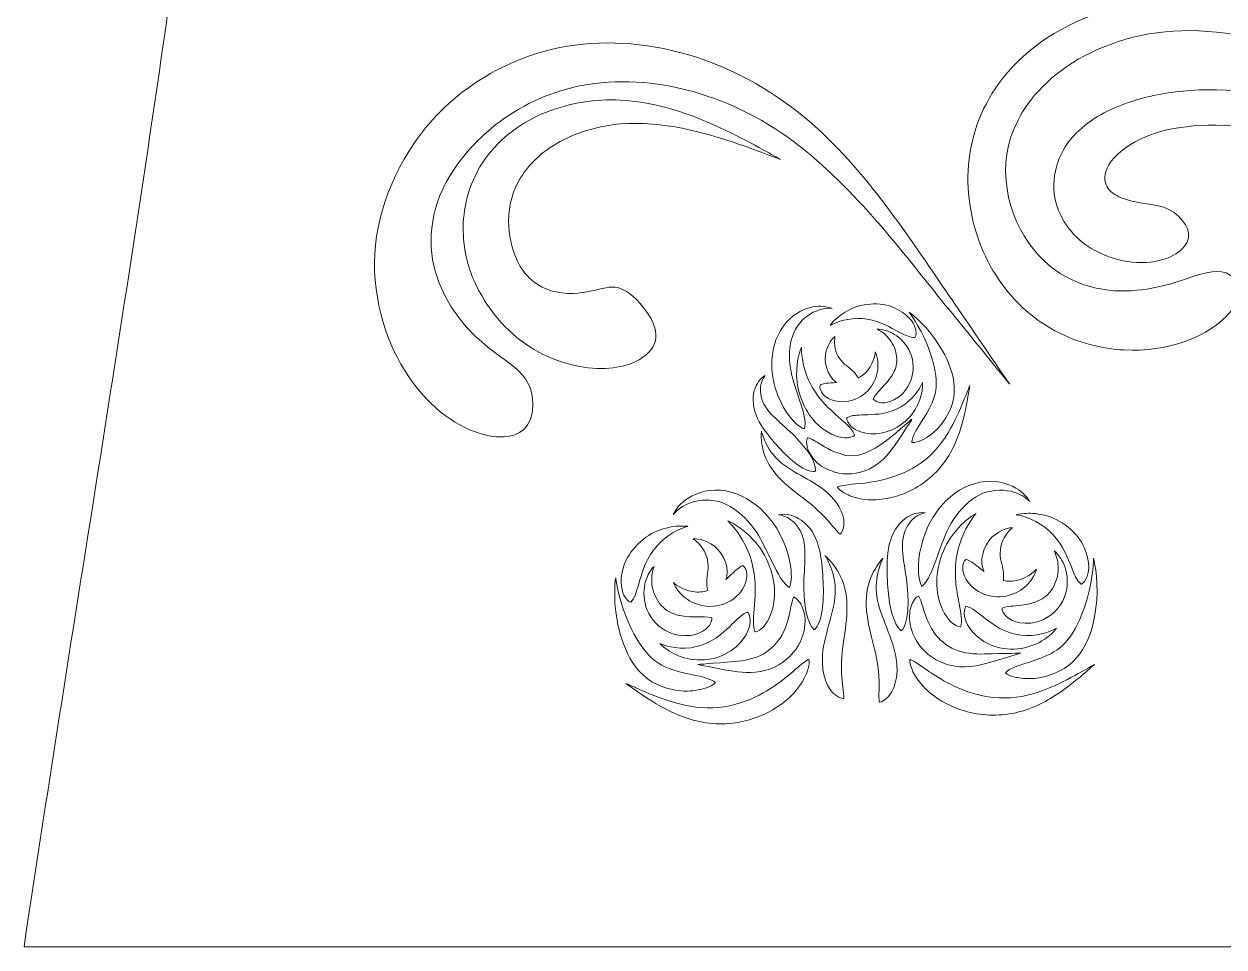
# Model space of a CAD drawing. Extents: x 272 to 570, y -510 to -85.
# Drawn here: x 272 to 370.2, y -509.9 to -434.4 of the extents above; entities that cross this region are included whole.
import ezdxf

# ---------------------------------------------------------------- set-up
doc = ezdxf.new("R2010")
doc.units = 0
doc.header["$MEASUREMENT"] = 0
doc.layers.add('Layer 1', color=7, linetype='Continuous')

msp = doc.modelspace()

# ---------------------------------------------------------------- linework, layer by layer
at = {"layer": 'Layer 1', "lineweight": 0}
for points, knots in [([(557.26, -428.987), (551.308, -387.897), (537.651, -351.436), (504.284, -324.924), (502.179, -323.251), (500.029, -321.698), (497.857, -320.198), (497.85, -320.186), (497.849, -320.178), (497.842, -320.165), (494.07, -313.318), (475.261, -287.817), (472.652, -270.415), (472.125, -266.903), (471.92, -263.338), (471.692, -259.797), (470.763, -245.379), (470.267, -230.936), (468.889, -216.548), (468.212, -209.477), (467.389, -202.387), (465.949, -195.426), (464.849, -190.104), (463.985, -182.192), (458.986, -178.931), (455.472, -176.638), (450.202, -176.753), (446.204, -175.918), (440.837, -174.796), (435.555, -173.309), (430.318, -171.692), (429.925, -171.571), (429.532, -171.483), (429.139, -171.379), (426.731, -165.821), (426.432, -160.379), (426.558, -157.057), (434.156, -153.314), (439.591, -143.29), (439.563, -131.489), (439.532, -118.154), (432.541, -107.109), (423.369, -104.865), (427.037, -103.332), (429.611, -99.709), (429.601, -95.486), (429.588, -89.887), (425.038, -85.359), (419.439, -85.373), (413.84, -85.386), (409.312, -89.936), (409.325, -95.534), (409.336, -99.876), (412.079, -103.564), (415.92, -104.999), (407.017, -107.569), (400.346, -118.5), (400.377, -131.582), (400.405, -143.383), (405.887, -153.381), (413.503, -157.088), (413.644, -160.387), (413.376, -165.778), (411.04, -171.308), (404.952, -172.487), (398.92, -174.461), (393.031, -175.989), (388.501, -177.164), (383.193, -176.433), (379.119, -179.12), (374.136, -182.405), (373.309, -190.321), (372.234, -195.648), (370.828, -202.617), (370.038, -209.71), (369.395, -216.784), (368.085, -231.178), (367.658, -245.623), (366.797, -260.046), (366.586, -263.588), (366.398, -267.154), (365.888, -270.669), (363.36, -288.082), (344.039, -315.749), (340.3, -322.614), (340.296, -322.62), (340.296, -322.624), (340.293, -322.63), (339.113, -323.503), (337.94, -324.392), (336.781, -325.322), (303.541, -351.992), (290.057, -388.517), (284.3, -429.635), (280.539, -456.493), (275.992, -483.154), (271.989, -509.907), (271.989, -509.907), (569.901, -509.907), (569.901, -509.907), (565.771, -483.169), (561.148, -455.828), (557.26, -428.987)], [0, 0, 0, 0, 1, 1, 1, 2, 2, 2, 3, 3, 3, 4, 4, 4, 5, 5, 5, 6, 6, 6, 7, 7, 7, 8, 8, 8, 9, 9, 9, 10, 10, 10, 11, 11, 11, 12, 12, 12, 13, 13, 13, 14, 14, 14, 15, 15, 15, 16, 16, 16, 17, 17, 17, 18, 18, 18, 19, 19, 19, 20, 20, 20, 21, 21, 21, 22, 22, 22, 23, 23, 23, 24, 24, 24, 25, 25, 25, 26, 26, 26, 27, 27, 27, 28, 28, 28, 29, 29, 29, 30, 30, 30, 31, 31, 31, 32, 32, 32, 33, 33, 33, 34, 34, 34, 34]), ([(370.043, -458.617), (368.535, -459.992), (365.63, -461.247), (361.995, -461.072), (360.19, -460.983), (358.213, -460.494), (356.32, -459.492), (354.433, -458.465), (352.709, -456.885), (351.495, -454.928), (350.254, -452.985), (349.477, -450.681), (349.267, -448.248), (349.074, -445.83), (349.505, -443.193), (350.726, -440.926), (351.872, -438.625), (354.205, -436.144), (357.462, -434.53), (360.687, -432.911), (364.832, -432.039), (369.072, -432.566), (373.299, -433.013), (377.49, -434.549), (381.452, -436.383), (385.432, -438.219), (389.246, -440.346), (393.093, -441.997), (396.925, -443.664), (400.822, -444.824), (404.505, -445.026), (408.168, -445.217), (411.531, -444.345), (414.057, -443.055), (416.608, -441.765), (418.266, -440.02), (419.188, -438.696), (419.632, -438.017), (419.957, -437.469), (420.124, -437.07), (420.308, -436.679), (420.406, -436.473), (420.406, -436.473), (420.406, -436.473), (420.319, -436.684), (420.153, -437.083), (420.006, -437.492), (419.708, -438.057), (419.293, -438.765), (418.429, -440.146), (416.83, -442.007), (414.274, -443.457), (411.743, -444.903), (408.324, -445.973), (404.474, -445.95), (400.639, -445.917), (396.533, -444.887), (392.544, -443.351), (388.539, -441.831), (384.605, -439.848), (380.652, -438.213), (376.709, -436.571), (372.688, -435.292), (368.845, -435.021), (365.028, -434.676), (361.469, -435.573), (358.745, -437.015), (356.007, -438.464), (354.21, -440.488), (353.322, -442.268), (351.399, -445.83), (352.422, -450.209), (354.555, -452.796), (356.689, -455.511), (359.693, -456.296), (362.127, -456.244), (364.597, -456.179), (366.455, -455.452), (367.791, -455.016), (369.134, -454.583), (370.158, -454.396), (371.02, -455.198), (371.801, -455.911), (371.585, -457.218), (370.043, -458.617)], [0, 0, 0, 0, 1, 1, 1, 2, 2, 2, 3, 3, 3, 4, 4, 4, 5, 5, 5, 6, 6, 6, 7, 7, 7, 8, 8, 8, 9, 9, 9, 10, 10, 10, 11, 11, 11, 12, 12, 12, 13, 13, 13, 14, 14, 14, 15, 15, 15, 16, 16, 16, 17, 17, 17, 18, 18, 18, 19, 19, 19, 20, 20, 20, 21, 21, 21, 22, 22, 22, 23, 23, 23, 24, 24, 24, 25, 25, 25, 26, 26, 26, 27, 27, 27, 28, 28, 28, 28]), ([(313.587, -466.066), (313.492, -466.787), (313.222, -467.323), (312.727, -467.687), (312.229, -468.066), (311.517, -468.243), (310.636, -468.172), (308.895, -468.048), (306.45, -466.901), (304.52, -464.616), (302.546, -462.386), (301.048, -459.117), (300.724, -455.372), (300.364, -451.572), (301.619, -447.514), (303.885, -444.199), (305.004, -442.516), (306.775, -440.591), (309.244, -439.007), (311.687, -437.437), (314.917, -436.206), (318.383, -436.006), (321.846, -435.768), (325.496, -436.421), (328.83, -437.802), (332.172, -439.166), (335.216, -441.275), (337.676, -443.688), (340.157, -446.091), (342.149, -448.715), (343.888, -451.14), (345.616, -453.578), (347.119, -455.819), (348.417, -457.704), (350.997, -461.481), (352.632, -463.875), (352.632, -463.875), (352.632, -463.875), (350.807, -461.622), (347.929, -458.067), (344.993, -454.585), (341.352, -449.381), (336.371, -445.134), (333.883, -443.027), (330.986, -441.326), (327.895, -440.296), (324.818, -439.255), (321.595, -438.909), (318.691, -439.279), (315.766, -439.624), (313.274, -440.751), (311.312, -442.109), (309.357, -443.481), (307.993, -445.055), (307.119, -446.372), (305.318, -449.02), (304.901, -452.178), (305.638, -454.616), (306.351, -457.115), (307.846, -459), (309.198, -460.19), (310.546, -461.443), (311.733, -462.036), (312.493, -462.822), (313.249, -463.606), (313.774, -464.499), (313.587, -466.066)], [0, 0, 0, 0, 1, 1, 1, 2, 2, 2, 3, 3, 3, 4, 4, 4, 5, 5, 5, 6, 6, 6, 7, 7, 7, 8, 8, 8, 9, 9, 9, 10, 10, 10, 11, 11, 11, 12, 12, 12, 13, 13, 13, 14, 14, 14, 15, 15, 15, 16, 16, 16, 17, 17, 17, 18, 18, 18, 19, 19, 19, 20, 20, 20, 21, 21, 21, 22, 22, 22, 22]), ([(360.602, -447.712), (360.839, -448.114), (361.254, -448.412), (361.763, -448.615), (362.898, -449.068), (364.157, -449.108), (364.921, -449.307), (365.706, -449.52), (366.37, -449.853), (367.008, -450.832), (367.605, -451.72), (367.198, -452.83), (365.734, -453.475), (364.301, -454.073), (362.073, -454.241), (359.536, -452.901), (358.258, -452.2), (356.906, -450.877), (356.423, -448.976), (355.926, -447.089), (356.56, -444.962), (357.818, -443.615), (359.029, -442.269), (360.532, -441.499), (362.052, -440.93), (363.582, -440.378), (365.202, -440.059), (366.824, -439.897), (370.096, -439.509), (375.053, -440.135), (380.278, -441.719), (385.526, -443.257), (391.074, -445.555), (396.525, -446.696), (399.241, -447.274), (401.925, -447.579), (404.382, -447.525), (406.84, -447.467), (409.08, -447.084), (410.888, -446.496), (412.707, -445.931), (414.075, -445.145), (414.944, -444.505), (415.809, -443.852), (416.209, -443.386), (416.209, -443.386), (416.209, -443.386), (416.109, -443.5), (415.919, -443.717), (415.737, -443.942), (415.431, -444.237), (415.023, -444.603), (414.194, -445.313), (412.86, -446.216), (411.042, -446.926), (409.236, -447.658), (406.97, -448.214), (404.434, -448.448), (401.895, -448.679), (399.106, -448.549), (396.268, -448.134), (390.575, -447.318), (384.788, -445.322), (379.643, -444.101), (374.497, -442.824), (369.911, -442.465), (367.121, -442.804), (364.369, -443.041), (361.693, -444.343), (360.741, -445.931), (360.298, -446.659), (360.378, -447.316), (360.602, -447.712)], [0, 0, 0, 0, 1, 1, 1, 2, 2, 2, 3, 3, 3, 4, 4, 4, 5, 5, 5, 6, 6, 6, 7, 7, 7, 8, 8, 8, 9, 9, 9, 10, 10, 10, 11, 11, 11, 12, 12, 12, 13, 13, 13, 14, 14, 14, 15, 15, 15, 16, 16, 16, 17, 17, 17, 18, 18, 18, 19, 19, 19, 20, 20, 20, 21, 21, 21, 22, 22, 22, 23, 23, 23, 24, 24, 24, 24]), ([(313.377, -460.805), (311.44, -459.594), (309.792, -457.621), (308.818, -455.407), (308.306, -454.303), (307.904, -452.775), (307.924, -451), (307.947, -449.244), (308.473, -447.176), (309.72, -445.435), (310.956, -443.706), (312.774, -442.377), (314.732, -441.608), (316.697, -440.839), (318.787, -440.537), (320.768, -440.63), (324.752, -440.863), (327.994, -442.406), (330.257, -443.523), (332.519, -444.684), (333.893, -445.5), (333.893, -445.5), (333.893, -445.5), (332.403, -444.899), (330.021, -444.085), (327.659, -443.302), (324.284, -442.306), (320.797, -442.578), (319.073, -442.722), (317.336, -443.223), (315.85, -444.026), (314.361, -444.833), (313.183, -445.98), (312.479, -447.222), (311.077, -449.734), (311.72, -452.45), (312.367, -453.801), (313.02, -455.253), (314.31, -456.085), (315.538, -456.328), (316.784, -456.604), (317.923, -456.359), (318.744, -456.17), (319.585, -455.964), (320.152, -455.806), (320.785, -456.036), (321.409, -456.275), (322.158, -456.815), (323.035, -458.097), (323.849, -459.28), (323.923, -460.316), (323.191, -461.163), (322.478, -462.003), (320.996, -462.594), (319.193, -462.595), (317.395, -462.591), (315.292, -462.044), (313.377, -460.805)], [0, 0, 0, 0, 1, 1, 1, 2, 2, 2, 3, 3, 3, 4, 4, 4, 5, 5, 5, 6, 6, 6, 7, 7, 7, 8, 8, 8, 9, 9, 9, 10, 10, 10, 11, 11, 11, 12, 12, 12, 13, 13, 13, 14, 14, 14, 15, 15, 15, 16, 16, 16, 17, 17, 17, 18, 18, 18, 19, 19, 19, 19]), ([(337.215, -457.745), (336.68, -457.865), (335.988, -458.238), (335.465, -458.869), (334.354, -460.133), (334.5, -462.281), (334.978, -463.722), (335.447, -465.209), (335.803, -466.139), (335.868, -466.723), (335.955, -467.303), (335.844, -467.512), (335.844, -467.512), (335.844, -467.512), (335.608, -467.497), (335.168, -467.099), (334.751, -466.691), (334.017, -465.944), (333.452, -464.171), (333.184, -463.281), (333.068, -462.159), (333.289, -461.057), (333.492, -459.957), (334.112, -458.893), (334.92, -458.29), (335.718, -457.677), (336.594, -457.475), (337.188, -457.497), (337.79, -457.507), (338.109, -457.67), (338.109, -457.67), (338.109, -457.67), (337.753, -457.607), (337.215, -457.745)], [0, 0, 0, 0, 1, 1, 1, 2, 2, 2, 3, 3, 3, 4, 4, 4, 5, 5, 5, 6, 6, 6, 7, 7, 7, 8, 8, 8, 9, 9, 9, 10, 10, 10, 11, 11, 11, 11]), ([(344.953, -459.449), (345.027, -459.863), (344.894, -460.036), (344.894, -460.036), (344.894, -460.036), (344.684, -460.069), (344.334, -459.949), (343.976, -459.835), (343.511, -459.569), (342.742, -459.163), (341.982, -458.74), (340.84, -458.398), (339.784, -458.519), (338.742, -458.605), (337.96, -459.049), (337.96, -459.049), (337.96, -459.049), (338.449, -458.292), (339.561, -457.755), (340.633, -457.18), (342.376, -457.132), (343.464, -457.746), (344.559, -458.326), (344.875, -459.054), (344.953, -459.449)], [0, 0, 0, 0, 1, 1, 1, 2, 2, 2, 3, 3, 3, 4, 4, 4, 5, 5, 5, 6, 6, 6, 7, 7, 7, 8, 8, 8, 8]), ([(344.853, -467.892), (345.064, -467.379), (345.7, -466.635), (346.286, -465.399), (346.566, -464.779), (346.699, -464.045), (346.584, -463.176), (346.477, -462.321), (346.193, -461.405), (345.879, -460.628), (345.246, -459.055), (344.403, -457.984), (344.403, -457.984), (344.403, -457.984), (345.526, -458.753), (346.576, -460.244), (347.094, -460.989), (347.597, -461.875), (347.898, -462.9), (348.218, -463.908), (348.161, -465.15), (347.746, -466.03), (346.892, -467.777), (345.891, -468.209), (345.4, -468.47), (344.866, -468.699), (344.641, -468.628), (344.641, -468.628), (344.641, -468.628), (344.606, -468.397), (344.853, -467.892)], [0, 0, 0, 0, 1, 1, 1, 2, 2, 2, 3, 3, 3, 4, 4, 4, 5, 5, 5, 6, 6, 6, 7, 7, 7, 8, 8, 8, 9, 9, 9, 10, 10, 10, 10]), ([(343.121, -460.697), (342.899, -460.241), (342.568, -459.885), (342.29, -459.674), (342.01, -459.462), (341.801, -459.371), (341.801, -459.371), (341.801, -459.371), (342.023, -459.36), (342.396, -459.449), (342.764, -459.539), (343.283, -459.764), (343.753, -460.215), (344.217, -460.66), (344.627, -461.339), (344.721, -462.132), (344.827, -462.931), (344.559, -463.734), (344.169, -464.28), (343.342, -465.385), (342.402, -465.451), (341.998, -465.37), (341.558, -465.278), (341.469, -465.071), (341.469, -465.071), (341.469, -465.071), (341.547, -464.872), (341.784, -464.604), (342.013, -464.324), (342.397, -464), (342.87, -463.36), (343.097, -463.035), (343.322, -462.63), (343.379, -462.165), (343.445, -461.697), (343.343, -461.152), (343.121, -460.697)], [0, 0, 0, 0, 1, 1, 1, 2, 2, 2, 3, 3, 3, 4, 4, 4, 5, 5, 5, 6, 6, 6, 7, 7, 7, 8, 8, 8, 9, 9, 9, 10, 10, 10, 11, 11, 11, 12, 12, 12, 12]), ([(338.461, -463.735), (337.713, -463.217), (337.356, -461.942), (337.626, -461.148), (337.847, -460.318), (338.346, -459.967), (338.346, -459.967), (338.346, -459.967), (338.219, -460.557), (338.421, -461.161), (338.608, -461.795), (339.078, -462.223), (339.441, -462.481), (339.876, -462.786), (340.117, -463.134), (340.246, -463.371), (340.543, -463.21), (340.827, -463.001), (341.049, -462.701), (341.591, -462.03), (341.637, -461.236), (341.637, -461.236), (341.637, -461.236), (341.723, -461.402), (341.796, -461.716), (341.867, -462.027), (341.905, -462.497), (341.774, -463.03), (341.645, -463.556), (341.34, -464.141), (340.84, -464.581), (340.343, -465.029), (339.686, -465.266), (339.122, -465.303), (337.965, -465.357), (337.408, -464.807), (337.232, -464.49), (337.045, -464.148), (337.129, -463.948), (337.129, -463.948), (337.129, -463.948), (337.311, -463.845), (337.626, -463.799), (337.839, -463.762), (338.128, -463.751), (338.467, -463.738), (338.465, -463.737), (338.463, -463.737), (338.461, -463.735)], [0, 0, 0, 0, 1, 1, 1, 2, 2, 2, 3, 3, 3, 4, 4, 4, 5, 5, 5, 6, 6, 6, 7, 7, 7, 8, 8, 8, 9, 9, 9, 10, 10, 10, 11, 11, 11, 12, 12, 12, 13, 13, 13, 14, 14, 14, 15, 15, 15, 16, 16, 16, 16]), ([(335.989, -463.033), (336.383, -464.216), (337.271, -465.358), (338.074, -466.058), (338.864, -466.773), (339.361, -467.182), (339.628, -467.516), (339.899, -467.838), (339.936, -468.052), (339.936, -468.052), (339.936, -468.052), (339.793, -468.224), (339.327, -468.252), (338.878, -468.271), (338.02, -468.152), (336.993, -467.225), (335.942, -466.315), (335.208, -464.556), (335.207, -463.175), (335.159, -461.778), (335.59, -460.842), (335.59, -460.842), (335.59, -460.842), (335.569, -461.872), (335.989, -463.033)], [0, 0, 0, 0, 1, 1, 1, 2, 2, 2, 3, 3, 3, 4, 4, 4, 5, 5, 5, 6, 6, 6, 7, 7, 7, 8, 8, 8, 8]), ([(332.436, -465.3), (332.889, -466.403), (334.324, -467.319), (335.219, -468.3), (337.026, -470.174), (336.726, -471.008), (336.726, -471.008), (336.726, -471.008), (335.882, -471.278), (334.074, -469.404), (333.621, -468.927), (333.14, -468.383), (332.653, -467.73), (332.173, -467.08), (331.747, -466.285), (331.662, -465.484), (331.577, -464.695), (331.816, -464.023), (332.095, -463.65), (332.38, -463.27), (332.633, -463.161), (332.633, -463.161), (332.633, -463.161), (332.438, -463.364), (332.317, -463.762), (332.194, -464.155), (332.199, -464.744), (332.436, -465.3)], [0, 0, 0, 0, 1, 1, 1, 2, 2, 2, 3, 3, 3, 4, 4, 4, 5, 5, 5, 6, 6, 6, 7, 7, 7, 8, 8, 8, 9, 9, 9, 9]), ([(338.556, -472.279), (338.556, -472.279), (338.773, -472.152), (339.435, -472.089), (340.092, -471.993), (341.207, -472.025), (342.993, -471.481), (343.88, -471.203), (344.869, -470.74), (345.723, -470.047), (346.58, -469.37), (347.278, -468.428), (347.793, -467.5), (348.313, -466.573), (348.682, -465.681), (348.946, -465.044), (349.207, -464.403), (349.365, -464.014), (349.365, -464.014), (349.365, -464.014), (349.297, -464.429), (349.185, -465.113), (349.061, -465.796), (348.884, -466.755), (348.519, -467.824), (348.16, -468.888), (347.568, -470.077), (346.635, -471.032), (345.722, -471.986), (344.556, -472.659), (343.475, -472.997), (341.278, -473.662), (339.912, -473.172), (339.281, -472.87), (338.629, -472.527), (338.556, -472.279), (338.556, -472.279)], [0, 0, 0, 0, 1, 1, 1, 2, 2, 2, 3, 3, 3, 4, 4, 4, 5, 5, 5, 6, 6, 6, 7, 7, 7, 8, 8, 8, 9, 9, 9, 10, 10, 10, 11, 11, 11, 12, 12, 12, 12]), ([(343.659, -467.24), (343.057, -467.655), (342.341, -467.878), (341.717, -467.922), (340.447, -467.99), (339.794, -467.489), (339.535, -467.178), (339.266, -466.845), (339.304, -466.628), (339.304, -466.628), (339.304, -466.628), (339.477, -466.503), (339.841, -466.444), (340.21, -466.373), (340.743, -466.384), (341.604, -466.335), (342.464, -466.311), (343.603, -465.97), (344.388, -465.242), (345.182, -464.553), (345.513, -463.701), (345.513, -463.701), (345.513, -463.701), (345.529, -463.919), (345.484, -464.289), (345.438, -464.656), (345.313, -465.179), (345.019, -465.726), (344.727, -466.27), (344.262, -466.832), (343.659, -467.24)], [0, 0, 0, 0, 1, 1, 1, 2, 2, 2, 3, 3, 3, 4, 4, 4, 5, 5, 5, 6, 6, 6, 7, 7, 7, 8, 8, 8, 9, 9, 9, 10, 10, 10, 10]), ([(336.11, -468.246), (336.11, -468.246), (336.331, -468.282), (336.721, -468.527), (337.126, -468.744), (337.685, -469.226), (338.754, -469.542), (341.078, -470.689), (344.588, -466.504), (344.623, -466.77), (344.623, -466.77), (344.013, -467.76), (343.124, -469.026), (342.667, -469.65), (342.045, -470.381), (341.128, -470.814), (340.23, -471.245), (339.185, -471.31), (338.343, -471.079), (336.626, -470.553), (336.177, -469.452), (336.058, -468.967), (335.951, -468.422), (336.11, -468.246), (336.11, -468.246)], [0, 0, 0, 0, 1, 1, 1, 2, 2, 2, 3, 3, 3, 4, 4, 4, 5, 5, 5, 6, 6, 6, 7, 7, 7, 8, 8, 8, 8]), ([(332.328, -468.505), (332.283, -467.999), (332.326, -467.701), (332.326, -467.701), (332.326, -467.701), (332.385, -467.999), (332.569, -468.446), (332.751, -468.891), (333.084, -469.479), (333.594, -469.984), (334.593, -471.021), (336.382, -471.6), (337.644, -472.681), (338.89, -473.749), (339.149, -474.901), (339.063, -475.451), (338.987, -476.025), (338.763, -476.127), (338.763, -476.127), (338.763, -476.127), (338.577, -476.001), (338.292, -475.643), (337.992, -475.285), (337.593, -474.75), (336.604, -473.885), (335.665, -473.037), (333.835, -471.975), (332.96, -470.464), (332.529, -469.73), (332.372, -469.008), (332.328, -468.505)], [0, 0, 0, 0, 1, 1, 1, 2, 2, 2, 3, 3, 3, 4, 4, 4, 5, 5, 5, 6, 6, 6, 7, 7, 7, 8, 8, 8, 9, 9, 9, 10, 10, 10, 10]), ([(353.451, -472.887), (352.908, -472.61), (352.047, -472.437), (351.144, -472.608), (349.276, -472.904), (347.858, -474.879), (347.264, -476.475), (346.628, -478.102), (346.31, -479.16), (345.98, -479.715), (345.673, -480.282), (345.453, -480.389), (345.453, -480.389), (345.453, -480.389), (345.281, -480.215), (345.199, -479.569), (345.145, -478.93), (345.053, -477.778), (345.794, -475.866), (346.179, -474.918), (346.849, -473.876), (347.793, -473.081), (348.72, -472.275), (349.975, -471.784), (351.083, -471.815), (352.189, -471.83), (353.086, -472.253), (353.586, -472.678), (354.102, -473.097), (354.269, -473.457), (354.269, -473.457), (354.269, -473.457), (354.01, -473.152), (353.451, -472.887)], [0, 0, 0, 0, 1, 1, 1, 2, 2, 2, 3, 3, 3, 4, 4, 4, 5, 5, 5, 6, 6, 6, 7, 7, 7, 8, 8, 8, 9, 9, 9, 10, 10, 10, 11, 11, 11, 11]), ([(334.606, -480.506), (334.606, -480.506), (334.376, -480.422), (334.011, -479.891), (333.626, -479.373), (333.199, -478.355), (332.396, -476.802), (331.638, -475.277), (330.022, -473.461), (328.133, -473.362), (327.217, -473.287), (326.38, -473.549), (325.868, -473.88), (325.339, -474.203), (325.114, -474.534), (325.114, -474.534), (325.114, -474.534), (325.242, -474.157), (325.712, -473.687), (326.165, -473.212), (327.013, -472.698), (328.111, -472.567), (329.209, -472.42), (330.509, -472.778), (331.515, -473.482), (332.537, -474.174), (333.312, -475.141), (333.794, -476.043), (334.731, -477.867), (334.76, -479.022), (334.773, -479.663), (334.759, -480.314), (334.606, -480.506), (334.606, -480.506)], [0, 0, 0, 0, 1, 1, 1, 2, 2, 2, 3, 3, 3, 4, 4, 4, 5, 5, 5, 6, 6, 6, 7, 7, 7, 8, 8, 8, 9, 9, 9, 10, 10, 10, 11, 11, 11, 11]), ([(331.019, -477.069), (330.417, -475.831), (329.581, -475.057), (329.581, -475.057), (329.581, -475.057), (330.641, -475.475), (331.674, -476.617), (332.732, -477.713), (333.502, -479.654), (333.39, -481.176), (333.308, -482.693), (332.752, -483.456), (332.404, -483.799), (332.036, -484.148), (331.808, -484.137), (331.808, -484.137), (331.808, -484.137), (331.689, -483.95), (331.671, -483.49), (331.641, -483.025), (331.737, -482.311), (331.8, -481.112), (331.885, -479.913), (331.659, -478.302), (331.019, -477.069)], [0, 0, 0, 0, 1, 1, 1, 2, 2, 2, 3, 3, 3, 4, 4, 4, 5, 5, 5, 6, 6, 6, 7, 7, 7, 8, 8, 8, 8]), ([(336.651, -483.949), (336.651, -483.949), (335.849, -483.526), (335.803, -480.634), (335.739, -479.167), (336.132, -477.308), (335.594, -476.072), (335.329, -475.446), (334.859, -474.984), (334.449, -474.778), (334.036, -474.567), (333.725, -474.566), (333.725, -474.566), (333.725, -474.566), (334.012, -474.459), (334.527, -474.542), (335.034, -474.623), (335.736, -474.972), (336.272, -475.656), (336.817, -476.349), (337.092, -477.3), (337.215, -478.182), (337.335, -479.072), (337.377, -479.881), (337.394, -480.609), (337.439, -483.501), (336.651, -483.949), (336.651, -483.949)], [0, 0, 0, 0, 1, 1, 1, 2, 2, 2, 3, 3, 3, 4, 4, 4, 5, 5, 5, 6, 6, 6, 7, 7, 7, 8, 8, 8, 9, 9, 9, 9]), ([(343.779, -484.026), (343.779, -484.026), (342.948, -483.663), (342.691, -480.783), (342.632, -480.057), (342.589, -479.248), (342.615, -478.35), (342.646, -477.46), (342.82, -476.486), (343.289, -475.74), (343.751, -475.003), (344.413, -474.584), (344.909, -474.449), (345.412, -474.313), (345.708, -474.39), (345.708, -474.39), (345.708, -474.39), (345.399, -474.423), (345.01, -474.676), (344.625, -474.924), (344.205, -475.432), (344.007, -476.083), (343.601, -477.368), (344.187, -479.176), (344.276, -480.642), (344.533, -483.522), (343.779, -484.026), (343.779, -484.026)], [0, 0, 0, 0, 1, 1, 1, 2, 2, 2, 3, 3, 3, 4, 4, 4, 5, 5, 5, 6, 6, 6, 7, 7, 7, 8, 8, 8, 9, 9, 9, 9]), ([(348.307, -480.698), (348.495, -481.885), (348.665, -482.584), (348.683, -483.05), (348.714, -483.51), (348.615, -483.707), (348.615, -483.707), (348.615, -483.707), (348.389, -483.743), (347.987, -483.434), (347.605, -483.129), (346.973, -482.428), (346.733, -480.928), (346.462, -479.426), (347.025, -477.416), (347.963, -476.215), (348.87, -474.971), (349.881, -474.445), (349.881, -474.445), (349.881, -474.445), (349.13, -475.302), (348.661, -476.596), (348.153, -477.889), (348.097, -479.515), (348.307, -480.698)], [0, 0, 0, 0, 1, 1, 1, 2, 2, 2, 3, 3, 3, 4, 4, 4, 5, 5, 5, 6, 6, 6, 7, 7, 7, 8, 8, 8, 8]), ([(357.315, -477.94), (356.945, -477.026), (356.157, -475.93), (355.143, -475.318), (354.163, -474.683), (353.179, -474.545), (353.179, -474.545), (353.179, -474.545), (353.411, -474.484), (353.814, -474.448), (354.217, -474.413), (354.798, -474.421), (355.449, -474.583), (356.76, -474.851), (358.261, -476.02), (358.766, -477.29), (359.301, -478.536), (359.09, -479.371), (358.903, -479.764), (358.701, -480.171), (358.486, -480.231), (358.486, -480.231), (358.486, -480.231), (358.304, -480.116), (358.108, -479.765), (357.899, -479.415), (357.706, -478.846), (357.315, -477.94)], [0, 0, 0, 0, 1, 1, 1, 2, 2, 2, 3, 3, 3, 4, 4, 4, 5, 5, 5, 6, 6, 6, 7, 7, 7, 8, 8, 8, 9, 9, 9, 9]), ([(324.439, -476.475), (323.495, -477.19), (322.825, -478.362), (322.554, -479.31), (322.259, -480.252), (322.127, -480.838), (321.955, -481.208), (321.797, -481.577), (321.627, -481.71), (321.627, -481.71), (321.627, -481.71), (321.408, -481.674), (321.164, -481.29), (320.938, -480.919), (320.64, -480.11), (321.042, -478.815), (321.412, -477.5), (322.782, -476.18), (324.058, -475.777), (324.688, -475.547), (325.266, -475.479), (325.67, -475.471), (326.075, -475.465), (326.312, -475.502), (326.312, -475.502), (326.312, -475.502), (325.348, -475.741), (324.439, -476.475)], [0, 0, 0, 0, 1, 1, 1, 2, 2, 2, 3, 3, 3, 4, 4, 4, 5, 5, 5, 6, 6, 6, 7, 7, 7, 8, 8, 8, 9, 9, 9, 9]), ([(348.8, -478.727), (348.857, -478.313), (349.048, -478.202), (349.048, -478.202), (349.048, -478.202), (349.255, -478.244), (349.54, -478.436), (349.791, -478.594), (350.088, -478.857), (350.541, -479.201), (350.505, -479.109), (350.461, -479.035), (350.433, -478.927), (350.155, -477.982), (350.7, -476.663), (351.462, -476.156), (352.205, -475.587), (352.873, -475.608), (352.873, -475.608), (352.873, -475.608), (352.345, -476.006), (352.073, -476.665), (351.767, -477.334), (351.842, -478.065), (351.982, -478.565), (352.17, -479.198), (352.157, -479.671), (352.119, -479.941), (352.507, -480.006), (352.917, -480.014), (353.325, -479.895), (354.264, -479.665), (354.835, -478.999), (354.835, -478.999), (354.835, -478.999), (354.789, -479.2), (354.628, -479.516), (354.467, -479.828), (354.166, -480.25), (353.684, -480.606), (353.206, -480.958), (352.543, -481.237), (351.821, -481.262), (351.094, -481.295), (350.38, -481.044), (349.877, -480.691), (348.861, -479.948), (348.75, -479.113), (348.8, -478.727)], [0, 0, 0, 0, 1, 1, 1, 2, 2, 2, 3, 3, 3, 4, 4, 4, 5, 5, 5, 6, 6, 6, 7, 7, 7, 8, 8, 8, 9, 9, 9, 10, 10, 10, 11, 11, 11, 12, 12, 12, 13, 13, 13, 14, 14, 14, 15, 15, 15, 16, 16, 16, 16]), ([(327.922, -479.374), (328.01, -478.862), (328.007, -478.128), (327.633, -477.494), (327.293, -476.868), (326.727, -476.527), (326.727, -476.527), (326.727, -476.527), (327.389, -476.436), (328.188, -476.924), (328.998, -477.348), (329.679, -478.603), (329.5, -479.572), (329.485, -479.68), (329.449, -479.756), (329.424, -479.85), (329.823, -479.473), (330.109, -479.17), (330.337, -478.991), (330.601, -478.77), (330.802, -478.707), (330.802, -478.707), (330.802, -478.707), (331.004, -478.797), (331.104, -479.203), (331.194, -479.581), (331.171, -480.423), (330.238, -481.269), (329.775, -481.672), (329.091, -481.997), (328.365, -482.039), (327.644, -482.09), (326.955, -481.882), (326.443, -481.582), (325.926, -481.278), (325.583, -480.89), (325.39, -480.596), (325.197, -480.299), (325.13, -480.104), (325.13, -480.104), (325.13, -480.104), (325.768, -480.706), (326.725, -480.838), (327.144, -480.913), (327.551, -480.862), (327.93, -480.757), (327.863, -480.492), (327.802, -480.023), (327.922, -479.374)], [0, 0, 0, 0, 1, 1, 1, 2, 2, 2, 3, 3, 3, 4, 4, 4, 5, 5, 5, 6, 6, 6, 7, 7, 7, 8, 8, 8, 9, 9, 9, 10, 10, 10, 11, 11, 11, 12, 12, 12, 13, 13, 13, 14, 14, 14, 15, 15, 15, 16, 16, 16, 16]), ([(339.011, -488.845), (339.09, -489.346), (339.058, -489.573), (339.058, -489.573), (339.058, -489.573), (338.816, -489.651), (338.329, -489.254), (337.853, -488.88), (337.184, -487.789), (337.326, -485.99), (337.469, -484.173), (338.406, -482.295), (338.357, -480.682), (338.351, -479.879), (338.14, -479.158), (337.928, -478.668), (337.715, -478.175), (337.523, -477.898), (337.523, -477.898), (337.523, -477.898), (337.786, -478.103), (338.14, -478.54), (338.491, -478.974), (338.922, -479.666), (339.146, -480.575), (339.617, -482.436), (338.991, -484.686), (338.912, -486.111), (338.809, -487.584), (338.945, -488.337), (339.011, -488.845)], [0, 0, 0, 0, 1, 1, 1, 2, 2, 2, 3, 3, 3, 4, 4, 4, 5, 5, 5, 6, 6, 6, 7, 7, 7, 8, 8, 8, 9, 9, 9, 10, 10, 10, 10]), ([(342.665, -489.478), (342.222, -489.924), (341.973, -489.872), (341.973, -489.872), (341.973, -489.872), (341.918, -489.649), (341.943, -489.143), (341.956, -488.63), (342.012, -487.868), (341.756, -486.413), (341.529, -485.004), (340.672, -482.833), (340.946, -480.932), (341.073, -480.004), (341.429, -479.271), (341.733, -478.803), (342.039, -478.332), (342.279, -478.1), (342.279, -478.1), (342.279, -478.1), (342.118, -478.396), (341.958, -478.909), (341.797, -479.418), (341.663, -480.157), (341.741, -480.956), (341.86, -482.566), (342.989, -484.335), (343.321, -486.127), (343.65, -487.902), (343.099, -489.056), (342.665, -489.478)], [0, 0, 0, 0, 1, 1, 1, 2, 2, 2, 3, 3, 3, 4, 4, 4, 5, 5, 5, 6, 6, 6, 7, 7, 7, 8, 8, 8, 9, 9, 9, 10, 10, 10, 10]), ([(354.879, -483.31), (353.426, -483.682), (352.581, -483.115), (352.284, -482.784), (351.964, -482.421), (352.018, -482.197), (352.018, -482.197), (352.018, -482.197), (352.21, -482.098), (352.598, -482.054), (352.986, -481.993), (353.559, -482.01), (354.445, -481.78), (354.882, -481.652), (355.374, -481.444), (355.753, -481.061), (356.141, -480.683), (356.423, -480.124), (356.537, -479.567), (356.653, -479.01), (356.602, -478.472), (356.5, -478.097), (356.398, -477.721), (356.276, -477.501), (356.276, -477.501), (356.276, -477.501), (356.472, -477.65), (356.724, -477.989), (356.972, -478.325), (357.251, -478.88), (357.332, -479.589), (357.413, -480.289), (357.286, -481.146), (356.818, -481.877), (356.357, -482.622), (355.582, -483.114), (354.879, -483.31)], [0, 0, 0, 0, 1, 1, 1, 2, 2, 2, 3, 3, 3, 4, 4, 4, 5, 5, 5, 6, 6, 6, 7, 7, 7, 8, 8, 8, 9, 9, 9, 10, 10, 10, 11, 11, 11, 12, 12, 12, 12]), ([(359.753, -481.574), (359.672, -482.574), (359.48, -483.684), (359.023, -484.766), (358.593, -485.848), (357.693, -486.858), (356.736, -487.324), (354.809, -488.226), (353.648, -487.928), (353.044, -487.832), (352.426, -487.679), (352.282, -487.483), (352.282, -487.483), (352.282, -487.483), (352.413, -487.281), (352.981, -487.039), (353.525, -486.762), (354.597, -486.588), (355.995, -485.916), (356.684, -485.569), (357.324, -485.002), (357.827, -484.158), (358.327, -483.329), (358.709, -482.333), (358.97, -481.436), (359.498, -479.625), (359.493, -478.114), (359.493, -478.114), (359.493, -478.114), (359.906, -479.565), (359.753, -481.574)], [0, 0, 0, 0, 1, 1, 1, 2, 2, 2, 3, 3, 3, 4, 4, 4, 5, 5, 5, 6, 6, 6, 7, 7, 7, 8, 8, 8, 9, 9, 9, 10, 10, 10, 10]), ([(323.146, -479.296), (323.361, -478.933), (323.54, -478.765), (323.54, -478.765), (323.54, -478.765), (323.442, -478.996), (323.38, -479.381), (323.318, -479.764), (323.323, -480.305), (323.497, -480.847), (323.669, -481.388), (324.007, -481.915), (324.433, -482.25), (324.849, -482.592), (325.36, -482.748), (325.809, -482.829), (326.714, -482.965), (327.282, -482.888), (327.674, -482.908), (328.065, -482.911), (328.266, -482.991), (328.266, -482.991), (328.266, -482.991), (328.343, -483.207), (328.063, -483.602), (327.802, -483.962), (327.021, -484.614), (325.536, -484.396), (324.817, -484.274), (323.995, -483.866), (323.459, -483.174), (322.917, -482.495), (322.702, -481.656), (322.708, -480.952), (322.715, -480.238), (322.935, -479.657), (323.146, -479.296)], [0, 0, 0, 0, 1, 1, 1, 2, 2, 2, 3, 3, 3, 4, 4, 4, 5, 5, 5, 6, 6, 6, 7, 7, 7, 8, 8, 8, 9, 9, 9, 10, 10, 10, 11, 11, 11, 12, 12, 12, 12]), ([(320.405, -479.71), (320.405, -479.71), (320.558, -481.214), (321.273, -482.96), (321.626, -483.824), (322.109, -484.775), (322.694, -485.547), (323.282, -486.334), (323.978, -486.831), (324.699, -487.104), (326.16, -487.627), (327.245, -487.688), (327.814, -487.906), (328.404, -488.088), (328.556, -488.275), (328.556, -488.275), (328.556, -488.275), (328.433, -488.485), (327.834, -488.701), (327.244, -488.86), (326.12, -489.277), (324.11, -488.582), (323.109, -488.219), (322.109, -487.308), (321.568, -486.277), (321.001, -485.249), (320.693, -484.165), (320.508, -483.179), (320.147, -481.197), (320.405, -479.71), (320.405, -479.71)], [0, 0, 0, 0, 1, 1, 1, 2, 2, 2, 3, 3, 3, 4, 4, 4, 5, 5, 5, 6, 6, 6, 7, 7, 7, 8, 8, 8, 9, 9, 9, 10, 10, 10, 10]), ([(330.087, -486.561), (330.908, -486.49), (331.791, -486.336), (332.461, -485.949), (333.146, -485.567), (333.665, -484.98), (333.982, -484.428), (334.593, -483.308), (334.627, -482.47), (334.755, -481.983), (334.847, -481.484), (334.972, -481.291), (334.972, -481.291), (334.972, -481.291), (335.215, -481.314), (335.535, -481.827), (335.799, -482.303), (336.28, -483.501), (335.357, -485.227), (334.884, -486.053), (334.03, -486.811), (333.004, -487.176), (331.963, -487.554), (330.911, -487.478), (330.064, -487.356), (328.373, -487.078), (327.114, -486.798), (327.114, -486.798), (327.114, -486.798), (328.414, -486.695), (330.087, -486.561)], [0, 0, 0, 0, 1, 1, 1, 2, 2, 2, 3, 3, 3, 4, 4, 4, 5, 5, 5, 6, 6, 6, 7, 7, 7, 8, 8, 8, 9, 9, 9, 10, 10, 10, 10]), ([(344.668, -481.8), (344.932, -481.257), (345.172, -481.208), (345.172, -481.208), (345.172, -481.208), (345.316, -481.387), (345.46, -481.873), (345.638, -482.345), (345.759, -483.174), (346.483, -484.224), (346.857, -484.74), (347.434, -485.27), (348.155, -485.578), (348.862, -485.893), (349.756, -485.953), (350.58, -485.939), (352.258, -485.897), (353.561, -485.864), (353.561, -485.864), (353.561, -485.864), (352.339, -486.273), (350.686, -486.727), (349.857, -486.937), (348.818, -487.123), (347.743, -486.855), (346.685, -486.599), (345.756, -485.935), (345.199, -485.163), (344.101, -483.542), (344.455, -482.301), (344.668, -481.8)], [0, 0, 0, 0, 1, 1, 1, 2, 2, 2, 3, 3, 3, 4, 4, 4, 5, 5, 5, 6, 6, 6, 7, 7, 7, 8, 8, 8, 9, 9, 9, 10, 10, 10, 10]), ([(349.061, -482.036), (349.061, -482.036), (349.276, -482.055), (349.615, -482.271), (349.965, -482.479), (350.406, -482.886), (351.203, -483.457), (351.982, -484.05), (353.244, -484.53), (354.433, -484.422), (355.605, -484.355), (356.469, -483.831), (356.469, -483.831), (356.469, -483.831), (356.326, -484.026), (356.027, -484.307), (355.727, -484.586), (355.253, -484.939), (354.62, -485.195), (353.992, -485.45), (353.206, -485.6), (352.413, -485.526), (351.617, -485.46), (350.856, -485.154), (350.295, -484.764), (349.168, -483.95), (348.941, -483.087), (348.915, -482.65), (348.897, -482.188), (349.061, -482.036), (349.061, -482.036)], [0, 0, 0, 0, 1, 1, 1, 2, 2, 2, 3, 3, 3, 4, 4, 4, 5, 5, 5, 6, 6, 6, 7, 7, 7, 8, 8, 8, 9, 9, 9, 10, 10, 10, 10]), ([(326.097, -485.455), (327.29, -485.439), (328.495, -484.829), (329.209, -484.158), (329.941, -483.507), (330.337, -483.056), (330.664, -482.813), (330.979, -482.562), (331.19, -482.521), (331.19, -482.521), (331.19, -482.521), (331.369, -482.655), (331.399, -483.117), (331.419, -483.554), (331.284, -484.436), (330.248, -485.363), (329.73, -485.81), (329.006, -486.193), (328.221, -486.342), (327.44, -486.499), (326.643, -486.431), (325.991, -486.243), (325.336, -486.055), (324.827, -485.753), (324.5, -485.508), (324.173, -485.26), (324.01, -485.08), (324.01, -485.08), (324.01, -485.08), (324.924, -485.511), (326.097, -485.455)], [0, 0, 0, 0, 1, 1, 1, 2, 2, 2, 3, 3, 3, 4, 4, 4, 5, 5, 5, 6, 6, 6, 7, 7, 7, 8, 8, 8, 9, 9, 9, 10, 10, 10, 10]), ([(336.062, -487.39), (335.785, -488.108), (335.086, -489.536), (332.856, -490.723), (331.751, -491.298), (330.321, -491.683), (328.867, -491.655), (327.399, -491.642), (326.007, -491.184), (324.89, -490.639), (323.765, -490.095), (322.869, -489.49), (322.233, -489.056), (321.605, -488.613), (321.224, -488.344), (321.224, -488.344), (321.224, -488.344), (321.65, -488.531), (322.353, -488.839), (323.057, -489.14), (324.042, -489.563), (325.176, -489.897), (326.307, -490.235), (327.6, -490.444), (328.819, -490.314), (330.046, -490.198), (331.203, -489.789), (332.129, -489.308), (333.981, -488.326), (334.826, -487.4), (335.402, -486.946), (335.956, -486.462), (336.206, -486.382), (336.206, -486.382), (336.206, -486.382), (336.323, -486.625), (336.062, -487.39)], [0, 0, 0, 0, 1, 1, 1, 2, 2, 2, 3, 3, 3, 4, 4, 4, 5, 5, 5, 6, 6, 6, 7, 7, 7, 8, 8, 8, 9, 9, 9, 10, 10, 10, 11, 11, 11, 12, 12, 12, 12]), ([(358.652, -487.599), (358.064, -488.097), (357.237, -488.792), (356.175, -489.452), (355.121, -490.11), (353.785, -490.711), (352.326, -490.878), (350.882, -491.057), (349.42, -490.824), (348.261, -490.367), (345.92, -489.419), (345.075, -488.073), (344.725, -487.388), (344.385, -486.654), (344.476, -486.4), (344.476, -486.4), (344.476, -486.4), (344.733, -486.453), (345.334, -486.877), (345.955, -487.268), (346.892, -488.101), (348.836, -488.884), (349.808, -489.265), (351.001, -489.552), (352.234, -489.538), (353.459, -489.54), (354.723, -489.198), (355.813, -488.743), (356.906, -488.293), (357.841, -487.769), (358.51, -487.396), (359.177, -487.016), (359.581, -486.786), (359.581, -486.786), (359.581, -486.786), (359.23, -487.093), (358.652, -487.599)], [0, 0, 0, 0, 1, 1, 1, 2, 2, 2, 3, 3, 3, 4, 4, 4, 5, 5, 5, 6, 6, 6, 7, 7, 7, 8, 8, 8, 9, 9, 9, 10, 10, 10, 11, 11, 11, 12, 12, 12, 12])]:
    msp.add_open_spline(points, degree=3, knots=knots, dxfattribs=at)

doc.saveas('drawing.dxf')
